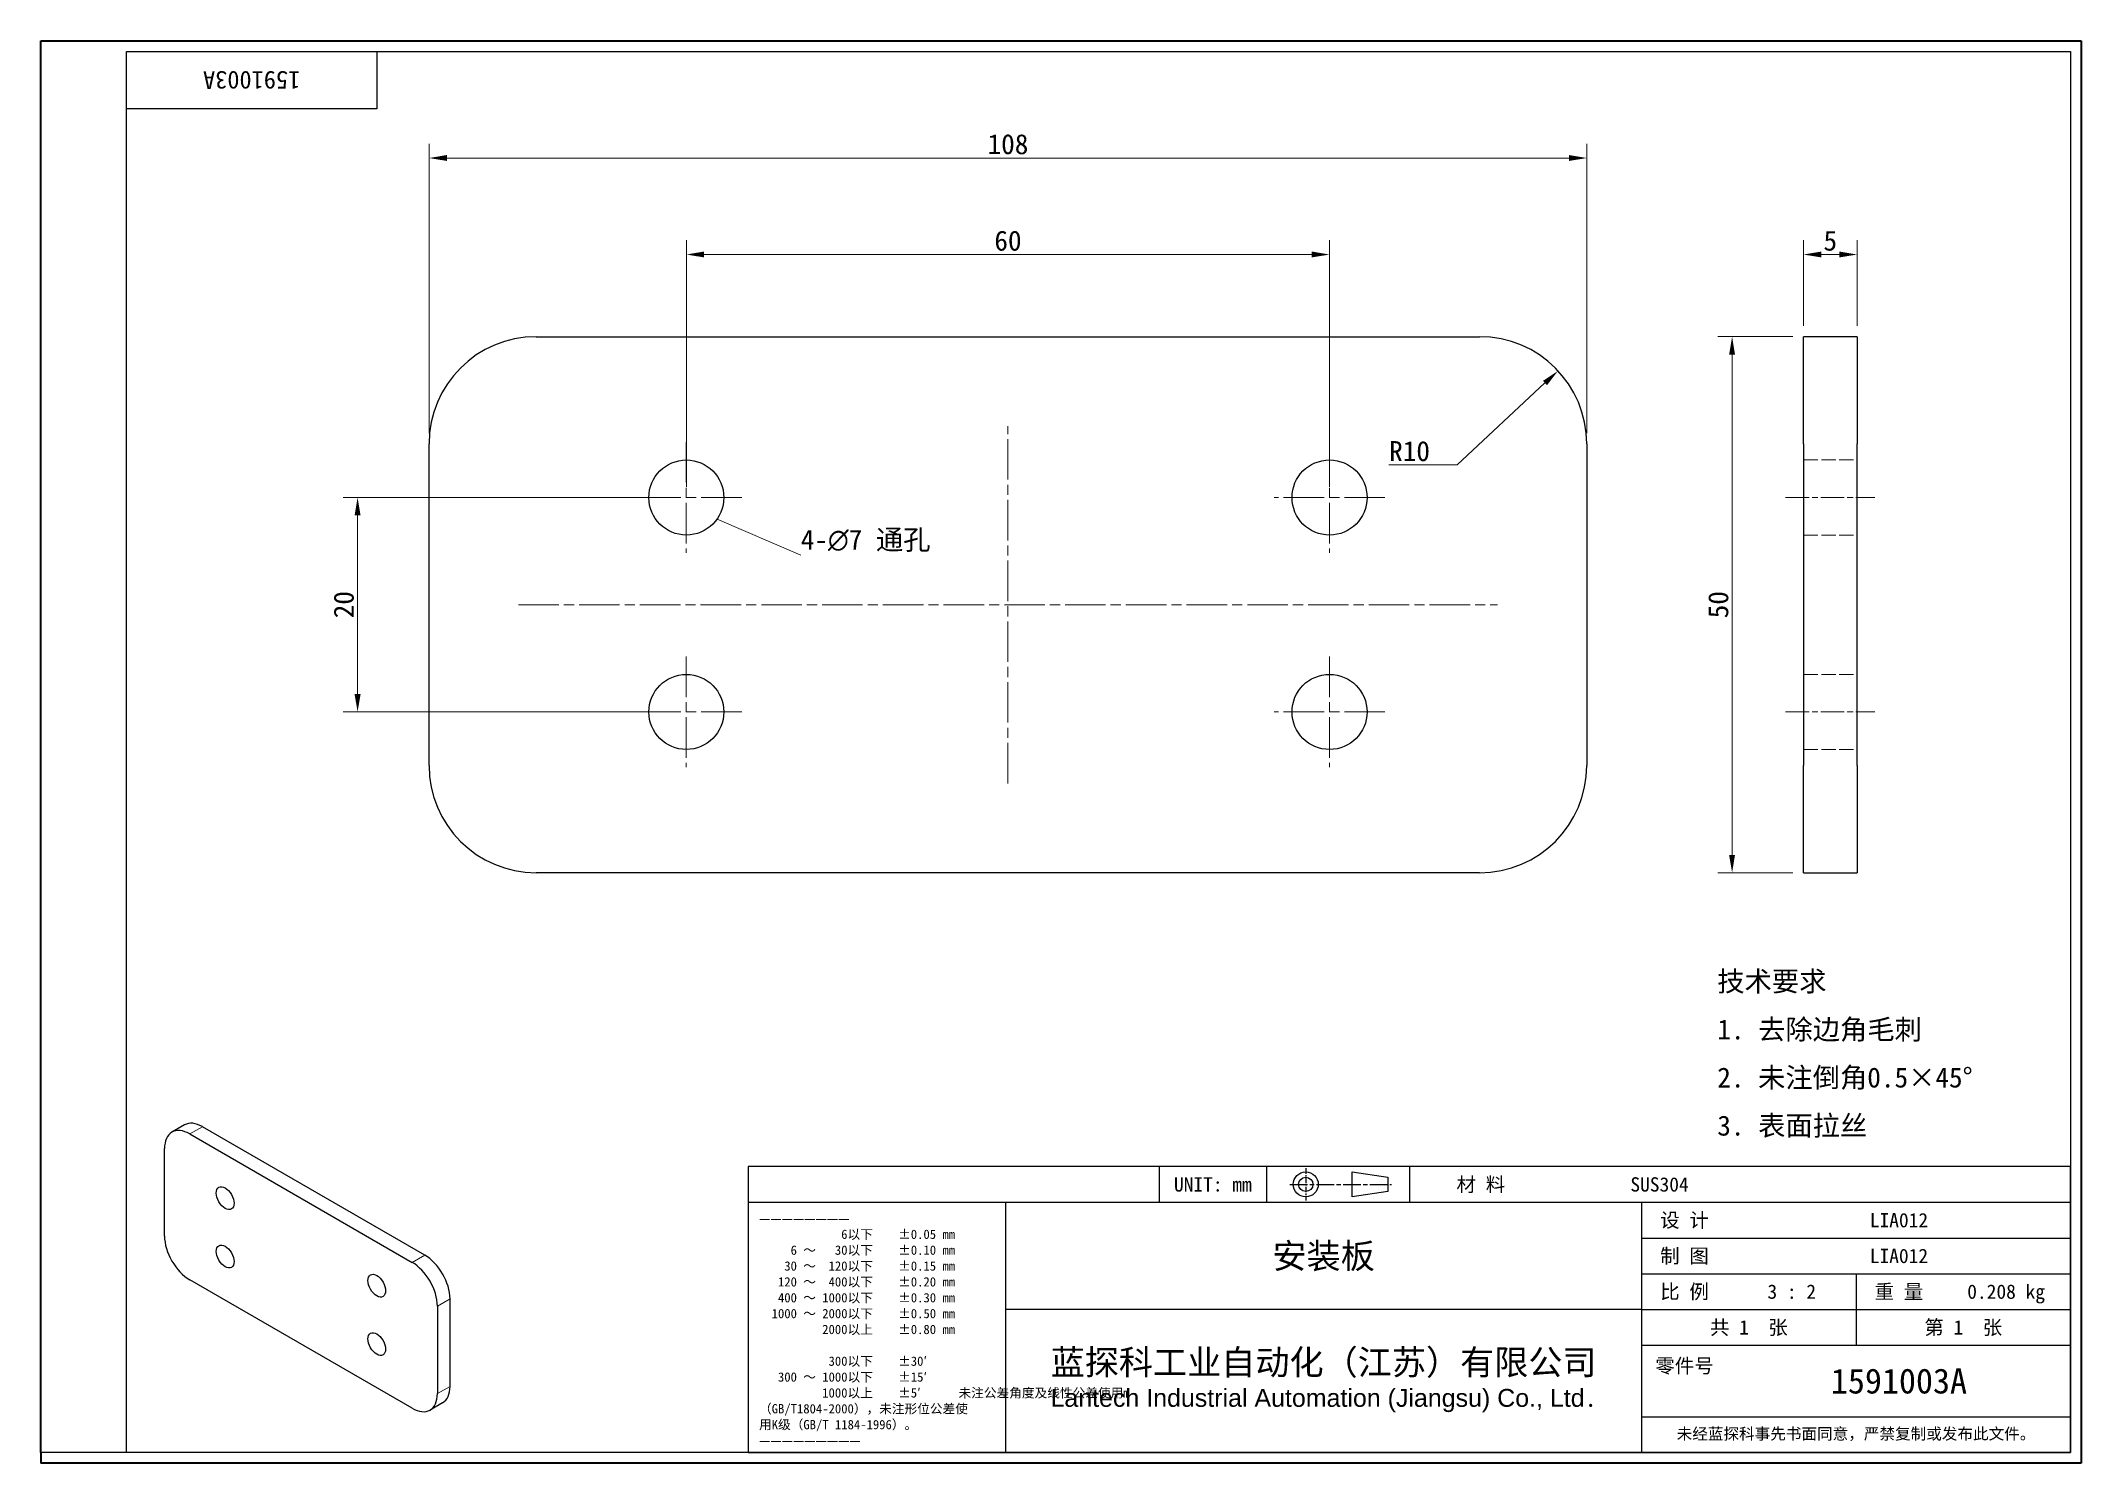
# Model space of a CAD drawing. Header units: millimetres. Extents: x 4 to 194, y 4 to 136.
import ezdxf
from ezdxf.enums import TextEntityAlignment as Align

# ---------------------------------------------------------------- set-up
doc = ezdxf.new("R2010")
doc.units = ezdxf.units.MM
doc.header["$LTSCALE"] = 0.666667
doc.linetypes.add('CHAIN', pattern=[0.3543, 0.2362, -0.0295, 0.0591, -0.0295])
doc.linetypes.add('DASHED', pattern=[0.2067, 0.1654, -0.0413])
for name, color, linetype, lineweight in [('1', 7, 'Continuous', 18), ('可见 (ISO)', 7, 'Continuous', 25), ('可见窄的 (ISO)', 7, 'Continuous', 18), ('图框 (ISO)', 7, 'Continuous', 35), ('标题 (ISO)', 7, 'Continuous', 25)]:
    doc.layers.add(name, color=color, linetype=linetype, lineweight=lineweight)
for name, color, linetype, lineweight, true_color in [('中心标记 (ISO)', 1, 'CHAIN', 18, 0xc2ff0000), ('中心线 (ISO)', 1, 'CHAIN', 18, 0xc2ff0000), ('尺寸 (ISO)', 7, 'Continuous', 18, 0xc2008000), ('符号 (ISO)', 7, 'Continuous', 18, 0xc2008000), ('隐藏 (ISO)', 5, 'DASHED', 18, 0xc20000ff)]:
    doc.layers.add(name, color=color, linetype=linetype, lineweight=lineweight, true_color=true_color)
doc.styles.get("Standard").update_dxf_attribs({"font": 'simfang.ttf'})
doc.styles.add('文本样式164', font='SimSun.ttf')
doc.styles.add('最新国标', font='simfang.ttf')
doc.styles.add('注释文本 (ISO)', font='simfang.ttf')
doc.dimstyles.new('默认 (GB)', dxfattribs={"dimscale": 0.666667, "dimtxt": 2.8, "dimasz": 2.5, "dimexe": 2, "dimexo": 1.5, "dimgap": 0.5, "dimtad": 1, "dimtoh": 1, "dimdsep": 46, "dimtxsty": '最新国标', "dimcen": 0.09, "dimdle": 10, "dimaunit": 1, "dimadec": 3, "dimazin": 2, "dimtfac": 0.535714, "dimtdec": 3, "dimtmove": 0, "dimatfit": 3, "dimfxl": 1, "dimtolj": 1, "dimlwd": -1, "dimlwe": -1, "dimarcsym": 0})
doc.dimstyles.new('默认 (GB)$7', dxfattribs={"dimscale": 0.666667, "dimtxt": 2.8, "dimasz": 2.5, "dimexe": 2, "dimexo": 1.5, "dimgap": 0.5, "dimtad": 1, "dimtoh": 1, "dimdsep": 46, "dimtxsty": '最新国标', "dimcen": 0.09, "dimdle": 10, "dimaunit": 1, "dimadec": 3, "dimazin": 2, "dimtfac": 0.535714, "dimtdec": 3, "dimtmove": 0, "dimatfit": 3, "dimfxl": 1, "dimtolj": 1, "dimlwd": -1, "dimlwe": -1, "dimarcsym": 0})

# ---------------------------------------------------------------- blocks, each defined once
blk = doc.blocks.new('图框 最新国标')
at = {"layer": '图框 (ISO)'}
for p, q in [((6, 7), (6, 204.5)), ((6, 204.5), (291.5, 204.5)), ((291.5, 204.5), (291.5, 5.5)), ((6, 7), (6, 5.5)), ((6, 7), (6, 5.5)), ((291.5, 5.5), (6, 5.5))]:
    blk.add_line(p, q, dxfattribs=at)
at = {"layer": '图框 (ISO)', "color": 7, "linetype": 'Continuous', "lineweight": 25}
for p, q in [((18, 203), (290, 203)), ((18, 7), (18, 203)), ((18, 203), (290, 203)), ((53, 203), (53, 195)), ((290, 203), (290, 7)), ((290, 203), (290, 7)), ((53, 195), (18, 195)), ((290, 7), (6, 7)), ((290, 7), (18, 7))]:
    blk.add_line(p, q, dxfattribs=at)
at = {"layer": '图框 (ISO)', "flags": 4}
blk.add_attdef('1591003A', text='', height=2.5, rotation=180, dxfattribs=at).set_placement((35.5, 199), align=Align.MIDDLE_CENTER)
blk = doc.blocks.new('标题栏 最新国标')
at = {"layer": '标题 (ISO)'}
for p, q in [((381.98, -183.84), (196.98, -183.84)), ((196.98, -183.84), (196.98, -223.84)), ((254.48, -183.84), (254.48, -188.84)), ((269.48, -183.84), (269.48, -188.84)), ((281.48, -188.09), (281.48, -184.59)), ((281.48, -184.59), (286.48, -185.34)), ((286.48, -185.34), (286.48, -187.34)), ((289.48, -183.84), (289.48, -188.84)), ((381.98, -223.84), (381.98, -183.84)), ((383.48, -183.84), (383.48, -225.34)), ((286.48, -187.34), (281.48, -188.09)), ((196.98, -188.84), (381.98, -188.84)), ((232.98, -188.84), (232.98, -223.84)), ((321.98, -188.84), (321.98, -223.84)), ((321.98, -193.84), (381.98, -193.84)), ((321.98, -198.84), (381.98, -198.84)), ((351.98, -198.84), (351.98, -208.84)), ((321.98, -203.84), (232.98, -203.84)), ((321.98, -203.84), (381.98, -203.84)), ((321.98, -208.84), (381.98, -208.84)), ((321.98, -218.84), (381.98, -218.84)), ((196.98, -223.84), (381.98, -223.84)), ((383.48, -225.34), (196.98, -225.34))]:
    blk.add_line(p, q, dxfattribs=at)
at = {"layer": '标题 (ISO)', "linetype": 'CHAIN', "ltscale": 5.000333}
blk.add_line((274.98, -184.09), (274.98, -188.59), dxfattribs=at)
at = {"layer": '标题 (ISO)', "linetype": 'CHAIN', "ltscale": 15.834605}
blk.add_line((272.73, -186.34), (286.98, -186.34), dxfattribs=at)
at = {"layer": '标题 (ISO)'}
for radius in [1.75, 1]:
    blk.add_circle((274.98, -186.34), radius, dxfattribs=at)
at = {"layer": '1', "style": '文本样式164'}
for s, p in [('UNIT: mm', (261.98, -186.34)), ('材 料', (299.48, -186.34)), ('设 计', (327.98, -191.34)), ('制 图', (327.98, -196.34)), ('比 例', (327.98, -201.34)), ('重 量', (357.98, -201.34)), ('共 1  张', (336.98, -206.34)), ('第 1  张', (366.98, -206.34))]:
    blk.add_text(s, height=2, dxfattribs=at).set_placement(p, align=Align.MIDDLE_CENTER)
at = {"layer": '标题 (ISO)', "style": '注释文本 (ISO)'}
for s, insert, char_height, attachment_point, line_spacing_factor in [('————————\\P}\\fSimSun|b0|i0;{\\H1.3000;             6以下    ±0.05 mm\\P}\\fSimSun|b0|i0;{\\H1.3000;     6 ～   30以下    ±0.10 mm\\P}\\fSimSun|b0|i0;{\\H1.3000;    30 ～  120以下    ±0.15 mm\\P}\\fSimSun|b0|i0;{\\H1.3000;   120 ～  400以下    ±0.20 mm\\P}\\fSimSun|b0|i0;{\\H1.3000;   400 ～ 1000以下    ±0.30 mm\\P}\\fSimSun|b0|i0;{\\H1.3000;  1000 ～ 2000以下    ±0.50 mm\\P}\\fSimSun|b0|i0;{\\H1.3000;          2000以上    ±0.80 mm\\P}\\fSimSun|b0|i0;{\\H1.3000;\\P}\\fSimSun|b0|i0;{\\H1.3000;           300以下    ±30′\\P}\\fSimSun|b0|i0;{\\H1.3000;   300 ～ 1000以下    ±15′\\P}\\fSimSun|b0|i0;{\\H1.3000;          1000以上    ±5′}\\fSimSun|b0|i0;{\\H1.3000;      未注公差角度及线性公差使用m\\P}\\fSimSun|b0|i0;{\\H1.3000;（GB/T1804-2000），未注形位公差使\\P}\\fSimSun|b0|i0;{\\H1.3000;用K级（GB/T 1184-1996）。\\P}\\fSimSun|b0|i0;{\\H1.3000;—————————', (198.48, -206.63), 1.3, 4, 1.023913), ('\\pxsm0.94;\\fMicrosoft YaHei|b0|i0;{\\H3.5000;蓝探科工业自动化（江苏）有限公司\\P}\\fArial|b0|i0;{\\H2.5000;Lantech Industrial Automation (Jiangsu) Co., Ltd}\\fFangSong|b0|i0;{\\H2.5000;.}', (277.48, -213.84), 2, 5, 0.978695)]:
    blk.add_mtext(s, dxfattribs=dict(at, insert=insert, char_height=char_height, attachment_point=attachment_point, line_spacing_factor=line_spacing_factor))
at = {"layer": '标题 (ISO)', "attachment_point": 5, "style": '注释文本 (ISO)'}
for s, insert, char_height in [('\\fFangSong|b0|i0;零件号', (327.98, -211.84), 2), ('\\fSimSun|b0|i0;{\\H1.6000;未经蓝探科事先书面同意，严禁复制或发布此文件。}', (351.98, -221.34), 1.6)]:
    blk.add_mtext(s, dxfattribs=dict(at, insert=insert, char_height=char_height))
at = {"layer": '标题 (ISO)', "flags": 4}
for tag, height, p in [('SUS304', 2, (324.48, -186.34)), ('LIA012', 2, (357.98, -191.34)), ('安装板', 3.5, (277.48, -196.34)), ('LIA012', 2, (357.98, -196.34)), ('3 : 2', 2, (342.98, -201.34)), ('0.208 kg', 2, (372.98, -201.34)), ('1591003A', 3.5, (357.98, -213.84))]:
    blk.add_attdef(tag, text='', height=height, dxfattribs=at).set_placement(p, align=Align.MIDDLE_CENTER)
blk = doc.blocks.new('*D5')
at = {"layer": 'Defpoints', "color": 0}
for p in [(124.22, 116.4), (64.22, 93.74), (124.22, 93.74)]:
    blk.add_point(p, dxfattribs=at)
at = {"layer": '尺寸 (ISO)', "color": 116, "true_color": 0x000000}
for p, q in [((64.22, 94.74), (64.22, 117.74)), ((65.88, 116.4), (122.55, 116.4)), ((124.22, 94.74), (124.22, 117.74))]:
    blk.add_line(p, q, dxfattribs=at)
for points in [[(65.88, 116.68), (65.88, 116.13), (64.22, 116.4)], [(122.55, 116.68), (122.55, 116.13), (124.22, 116.4)]]:
    blk.add_solid(points, dxfattribs=at)
at = {"layer": '尺寸 (ISO)', "insert": (94.22, 117.68), "char_height": 1.867, "attachment_point": 5, "style": '最新国标'}
blk.add_mtext('\\A1;60', dxfattribs=at)
blk = doc.blocks.new('*D6')
at = {"layer": 'Defpoints', "color": 0}
for p in [(168.43, 116.4), (168.43, 108.74), (173.43, 108.74)]:
    blk.add_point(p, dxfattribs=at)
at = {"layer": '尺寸 (ISO)', "color": 116, "true_color": 0x000000}
for p, q in [((168.43, 109.74), (168.43, 117.74)), ((171.77, 116.4), (170.1, 116.4)), ((173.43, 109.74), (173.43, 117.74))]:
    blk.add_line(p, q, dxfattribs=at)
for points in [[(170.1, 116.68), (170.1, 116.13), (168.43, 116.4)], [(171.77, 116.68), (171.77, 116.13), (173.43, 116.4)]]:
    blk.add_solid(points, dxfattribs=at)
at = {"layer": '尺寸 (ISO)', "insert": (170.93, 117.68), "char_height": 1.867, "attachment_point": 5, "style": '最新国标'}
blk.add_mtext('\\A1;5', dxfattribs=at)
blk = doc.blocks.new('*D7')
at = {"layer": 'Defpoints', "color": 0}
for p in [(64.22, 93.74), (33.55, 73.74), (64.22, 73.74)]:
    blk.add_point(p, dxfattribs=at)
at = {"layer": '尺寸 (ISO)', "color": 116, "true_color": 0x000000}
for p, q in [((63.22, 93.74), (32.22, 93.74)), ((33.55, 92.07), (33.55, 75.4)), ((63.22, 73.74), (32.22, 73.74))]:
    blk.add_line(p, q, dxfattribs=at)
for points in [[(33.27, 92.07), (33.83, 92.07), (33.55, 93.74)], [(33.27, 75.4), (33.83, 75.4), (33.55, 73.74)]]:
    blk.add_solid(points, dxfattribs=at)
at = {"layer": '尺寸 (ISO)', "insert": (32.27, 83.74), "char_height": 1.867, "attachment_point": 5, "rotation": 90, "style": '最新国标'}
blk.add_mtext('\\A1;20', dxfattribs=at)
blk = doc.blocks.new('*D8')
at = {"layer": 'Defpoints', "color": 0}
for p in [(168.43, 108.74), (161.77, 58.74), (168.43, 58.74)]:
    blk.add_point(p, dxfattribs=at)
at = {"layer": '尺寸 (ISO)', "color": 116, "true_color": 0x000000}
for p, q in [((167.43, 108.74), (160.43, 108.74)), ((161.77, 107.07), (161.77, 60.4)), ((167.43, 58.74), (160.43, 58.74))]:
    blk.add_line(p, q, dxfattribs=at)
for points in [[(161.49, 107.07), (162.04, 107.07), (161.77, 108.74)], [(161.49, 60.4), (162.04, 60.4), (161.77, 58.74)]]:
    blk.add_solid(points, dxfattribs=at)
at = {"layer": '尺寸 (ISO)', "insert": (160.49, 83.74), "char_height": 1.867, "attachment_point": 5, "rotation": 90, "style": '最新国标'}
blk.add_mtext('\\A1;50', dxfattribs=at)
blk = doc.blocks.new('*D9')
at = {"layer": 'Defpoints', "color": 0}
for p in [(148.22, 125.4), (40.22, 98.74), (148.22, 98.74)]:
    blk.add_point(p, dxfattribs=at)
at = {"layer": '尺寸 (ISO)', "color": 116, "true_color": 0x000000}
for p, q in [((40.22, 99.74), (40.22, 126.74)), ((148.22, 99.74), (148.22, 126.74)), ((41.88, 125.4), (146.55, 125.4))]:
    blk.add_line(p, q, dxfattribs=at)
for points in [[(41.88, 125.68), (41.88, 125.13), (40.22, 125.4)], [(146.55, 125.68), (146.55, 125.13), (148.22, 125.4)]]:
    blk.add_solid(points, dxfattribs=at)
at = {"layer": '尺寸 (ISO)', "insert": (94.22, 126.68), "char_height": 1.867, "attachment_point": 5, "style": '最新国标'}
blk.add_mtext('\\A1;108', dxfattribs=at)
blk = doc.blocks.new('*D10')
at = {"layer": 'Defpoints', "color": 0}
for p in [(145.53, 105.55), (138.22, 98.74)]:
    blk.add_point(p, dxfattribs=at)
at = {"layer": '尺寸 (ISO)', "color": 116, "true_color": 0x000000}
for p, q in [((136.11, 96.78), (144.31, 104.42)), ((129.75, 96.78), (136.11, 96.78))]:
    blk.add_line(p, q, dxfattribs=at)
blk.add_solid([(144.13, 104.62), (144.5, 104.21), (145.53, 105.55)], dxfattribs=at)
at = {"layer": '尺寸 (ISO)', "insert": (131.68, 98.05), "char_height": 1.867, "attachment_point": 5, "style": '最新国标'}
blk.add_mtext('\\A1;R10', dxfattribs=at)

msp = doc.modelspace()

# ---------------------------------------------------------------- linework, layer by layer
at = {"layer": '中心标记 (ISO)', "ltscale": 23.990969}
for p, q in [((64.216, 98.903), (64.216, 88.57)), ((124.216, 98.903), (124.216, 88.57)), ((69.382, 93.737), (59.049, 93.737)), ((129.382, 93.737), (119.049, 93.737)), ((64.216, 78.903), (64.216, 68.57)), ((124.216, 78.903), (124.216, 68.57)), ((69.382, 73.737), (59.049, 73.737)), ((129.382, 73.737), (119.049, 73.737))]:
    msp.add_line(p, q, dxfattribs=at)
at = {"layer": '中心线 (ISO)', "ltscale": 23.990969}
for p, q in [((94.216, 67.07), (94.216, 100.403)), ((48.549, 83.737), (139.882, 83.737))]:
    msp.add_line(p, q, dxfattribs=at)
at = {"layer": '中心线 (ISO)', "ltscale": 13.889993}
for p, q in [((166.765, 93.737), (175.099, 93.737)), ((166.765, 73.737), (175.099, 73.737))]:
    msp.add_line(p, q, dxfattribs=at)
at = {"layer": '可见 (ISO)'}
for p, q in [((50.216, 108.737), (138.216, 108.737)), ((168.432, 98.737), (168.432, 108.737)), ((173.432, 108.737), (168.432, 108.737)), ((173.432, 108.737), (173.432, 98.737)), ((40.216, 68.737), (40.216, 98.737)), ((148.216, 98.737), (148.216, 68.737)), ((168.432, 98.737), (168.432, 68.737)), ((173.432, 68.737), (173.432, 98.737)), ((168.432, 58.737), (168.432, 68.737)), ((173.432, 68.737), (173.432, 58.737)), ((138.216, 58.737), (50.216, 58.737)), ((168.432, 58.737), (173.432, 58.737)), ((17.41, 35.219), (16.231, 34.539)), ((17.898, 34.374), (38.64, 22.399)), ((39.818, 23.079), (19.076, 35.054)), ((15.541, 24.848), (15.541, 33.013)), ((38.64, 8.79), (17.898, 20.766)), ((40.997, 18.316), (40.997, 10.151)), ((42.175, 10.831), (42.175, 18.996)), ((41.485, 9.306), (40.306, 8.625))]:
    msp.add_line(p, q, dxfattribs=at)
for centre in [(64.216, 93.737), (124.216, 93.737), (64.216, 73.737), (124.216, 73.737)]:
    msp.add_circle(centre, 3.5, dxfattribs=at)
for centre, start, end in [((50.216, 98.737), 90, 180), ((138.216, 98.737), 0, 90), ((50.216, 68.737), 180, 270), ((138.216, 68.737), 270, 0)]:
    msp.add_arc(centre, 10, start, end, dxfattribs=at)
for centre, major_axis, start_param, end_param in [((17.898, 31.652), (-1.667, 2.887), 5.4977871, 7.0685835), ((19.076, 32.333), (-1.667, 2.887), 5.4977871, 6.2831853), ((17.898, 23.487), (-1.667, 2.887), 0.7853982, 2.3561945), ((39.818, 20.357), (-1.667, 2.887), 3.9269908, 5.4977871), ((38.64, 19.677), (1.667, -2.887), 0.7853982, 2.3561945), ((38.64, 11.512), (1.667, -2.887), 5.4977871, 7.0685835), ((39.818, 12.192), (1.667, -2.887), 0, 0.7853982)]:
    msp.add_ellipse(centre, major_axis=major_axis, ratio=0.5773503, start_param=start_param, end_param=end_param, dxfattribs=at)
for centre in [(21.198, 28.386), (21.198, 22.943), (35.34, 20.221), (35.34, 14.778)]:
    msp.add_ellipse(centre, major_axis=(0.583, -1.01), ratio=0.5773503, dxfattribs=at)
at = {"layer": '可见窄的 (ISO)'}
for p, q in [((17.898, 34.374), (19.076, 35.054)), ((39.818, 23.079), (38.64, 22.399)), ((40.997, 18.316), (42.175, 18.996)), ((42.175, 10.831), (40.997, 10.151))]:
    msp.add_line(p, q, dxfattribs=at)
at = {"layer": '隐藏 (ISO)', "ltscale": 12.094824}
for p, q in [((168.432, 97.237), (173.432, 97.237)), ((168.432, 90.237), (173.432, 90.237)), ((168.432, 77.237), (173.432, 77.237)), ((168.432, 70.237), (173.432, 70.237))]:
    msp.add_line(p, q, dxfattribs=at)

# ---------------------------------------------------------------- block references
ref = msp.add_blockref('图框 最新国标', (0, 0), dxfattribs=dict(xscale=0.6666666666666666, yscale=0.6666666666666666, zscale=0.6666666666666666))
ref.add_attrib('1591003A', '1591003A', dxfattribs={"layer": '图框 (ISO)', "height": 1.6667, "rotation": 180, "flags": 2}).set_placement((23.667, 132.667), align=Align.MIDDLE_CENTER)
ref = msp.add_blockref('标题栏 最新国标', (-61.322, 153.896), dxfattribs=dict(xscale=0.6666666666666666, yscale=0.6666666666666666, zscale=0.6666666666666666))
ref.add_attrib('1591003A', '1591003A', dxfattribs={"layer": '标题 (ISO)', "height": 2.3333, "flags": 2}).set_placement((177.333, 11.333), align=Align.MIDDLE_CENTER)
ref.add_attrib('安装板', '安装板', dxfattribs={"layer": '标题 (ISO)', "height": 2.3333, "flags": 2}).set_placement((123.667, 23), align=Align.MIDDLE_CENTER)
ref.add_attrib('0.208 kg', '0.208 kg', dxfattribs={"layer": '标题 (ISO)', "height": 1.3333, "flags": 2}).set_placement((187.333, 19.667), align=Align.MIDDLE_CENTER)
ref.add_attrib('3 : 2', '3 : 2', dxfattribs={"layer": '标题 (ISO)', "height": 1.3333, "flags": 2}).set_placement((167.333, 19.667), align=Align.MIDDLE_CENTER)
ref.add_attrib('LIA012', 'LIA012', dxfattribs={"layer": '标题 (ISO)', "height": 1.3333, "flags": 2}).set_placement((177.333, 26.333), align=Align.MIDDLE_CENTER)
ref.add_attrib('LIA012', 'LIA012', dxfattribs={"layer": '标题 (ISO)', "height": 1.3333, "flags": 2}).set_placement((177.333, 23), align=Align.MIDDLE_CENTER)
ref.add_attrib('SUS304', 'SUS304', dxfattribs={"layer": '标题 (ISO)', "height": 1.3333, "flags": 2}).set_placement((155, 29.667), align=Align.MIDDLE_CENTER)

# ---------------------------------------------------------------- texts
at = {"layer": '符号 (ISO)', "char_height": 1.86667}
for s, insert, width, attachment_point, line_spacing_factor, style in [('4-\\fAIGDT|b0|i0;{\\H1.8667;n}\\fFangSong|b0|i0;{\\H1.8667;7 通孔}', (74.888, 88.663), 13.40276, 7, 0.49, '最新国标'), ('\\fFangSong|b0|i0;{\\H1.8667;技术要求\\P}\\fFangSong|b0|i0;{\\H1.8667;1. 去除边角毛刺\\P}\\fFangSong|b0|i0;{\\H1.8667;2. 未注倒角0.5×45°\\P}\\fFangSong|b0|i0;{\\H1.8667;3. 表面拉丝}', (160.386, 41.779), 27.94542, 4, 1.441304, '注释文本 (ISO)')]:
    msp.add_mtext(s, dxfattribs=dict(at, insert=insert, width=width, attachment_point=attachment_point, line_spacing_factor=line_spacing_factor, style=style))

# ---------------------------------------------------------------- dimensions: what is measured, and where the dimension line sits
at = {"layer": '尺寸 (ISO)', "color": 116, "true_color": 0x00803f}
dim = msp.add_linear_dim(base=(148.216, 125.403), p1=(40.216, 98.737), p2=(148.216, 98.737), dimstyle='默认 (GB)', override={"dimgap": 0.5, "dimtoh": 0, "dimdec": 2, "dimtol": 0, "dimlim": 0, "dimtp": 0, "dimtm": 0, "dimtdec": 3, "dimtofl": 0, "dimatfit": 1}, dxfattribs=at)
dim.commit()
dim.dimension.update_dxf_attribs({"geometry": '*D9', "text_midpoint": (94.216, 125.403), "dimtype": 160})
for base, p1, p2, angle, picture, middle in [((124.216, 116.403), (64.216, 93.737), (124.216, 93.737), 180, '*D5', (94.216, 116.403)), ((168.432, 116.403), (173.432, 108.737), (168.432, 108.737), 180, '*D6', (170.932, 116.403)), ((161.765, 58.737), (168.432, 108.737), (168.432, 58.737), 90, '*D8', (161.765, 83.737)), ((33.549, 73.737), (64.216, 93.737), (64.216, 73.737), 90, '*D7', (33.549, 83.737))]:
    dim = msp.add_linear_dim(base=base, p1=p1, p2=p2, angle=angle, dimstyle='默认 (GB)', override={"dimgap": 0.5, "dimtoh": 0, "dimdec": 2, "dimtol": 0, "dimlim": 0, "dimtp": 0, "dimtm": 0, "dimtdec": 3, "dimtofl": 0, "dimatfit": 1}, dxfattribs=at)
    dim.commit()
    dim.dimension.update_dxf_attribs({"geometry": picture, "text_midpoint": middle, "dimtype": 160})
dim = msp.add_radius_dim(center=(138.216, 98.737), mpoint=(145.534, 105.551), dimstyle='默认 (GB)', override={"dimgap": 0.5, "dimtih": 1, "dimdec": 2, "dimlfac": 1, "dimcen": 0, "dimtol": 0, "dimlim": 0, "dimtp": 0, "dimtm": 0, "dimtdec": 3}, dxfattribs=at)
dim.commit()
dim.dimension.update_dxf_attribs({"geometry": '*D10', "text_midpoint": (131.682, 96.777), "dimtype": 164})

# ---------------------------------------------------------------- leaders
at = {"layer": '符号 (ISO)', "has_arrowhead": 0}
msp.add_leader([(67.08, 91.726), (74.888, 88.351)], dimstyle='默认 (GB)$7', override={"dimgap": 0, "dimtad": 1}, dxfattribs=at)

doc.saveas('drawing.dxf')
